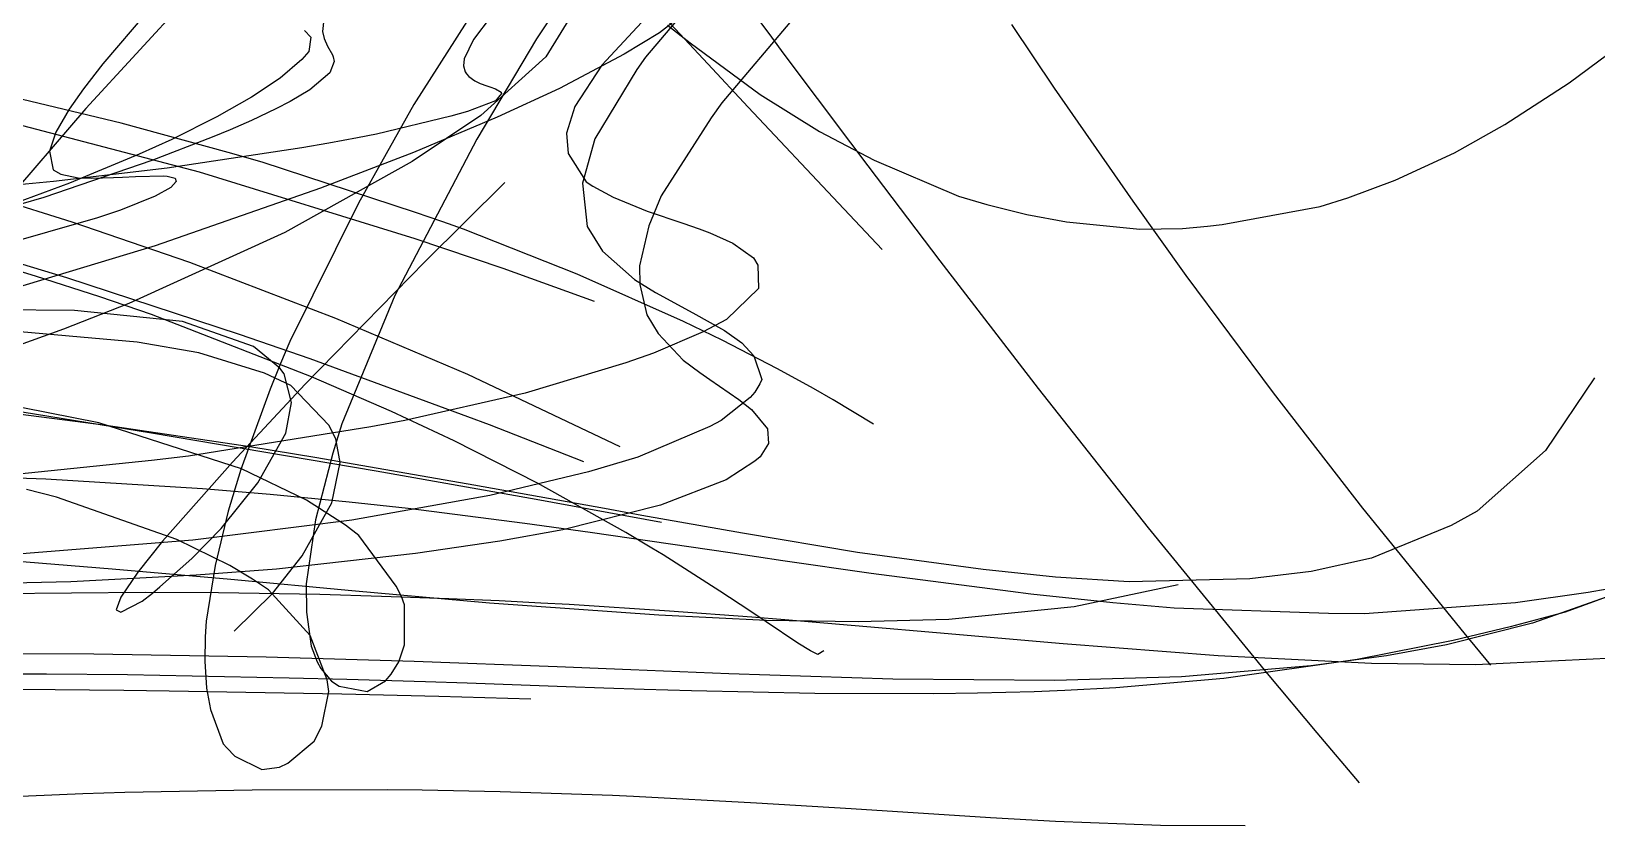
# Model space of a CAD drawing. Header units: metres. Extents: x -233 to 379, y -58 to 1087.
# Drawn here: x -38.68 to -14.63, y -24.96 to -12.75 of the extents above; entities that cross this region are included whole.
import ezdxf

# ---------------------------------------------------------------- set-up
doc = ezdxf.new("R2010")
doc.units = ezdxf.units.M

msp = doc.modelspace()

# ---------------------------------------------------------------- linework, layer by layer
for p, q in [((-29.657, -10.963, -1374.021), (-30.916, -12.867, -1373.044)), ((-31.319, -11.553, -1373.957), (-32.803, -13.876, -1372.983)), ((-36.291, -12.251, -1378.756), (-37.839, -13.94, -1377.908)), ((-28.462, -12.225, -1363.946), (-29.241, -13.149, -1363.15)), ((-27.3, -12.843, -1320.001), (-27.873, -12.073, -1320.939)), ((-36.887, -12.441, -1373.189), (-37.581, -13.251, -1372.173)), ((-34.166, -12.423, -1362.056), (-34.204, -12.752, -1361.279)), ((-30.27, -12.328, -1357.899), (-30.773, -13.143, -1358.797)), ((-29.1, -12.397, -1364.118), (-29.915, -13.274, -1363.129)), ((-28.282, -13.253, -1317.848), (-29.074, -12.406, -1318.995)), ((-28.47, -12.339, -1358.305), (-29.025, -12.775, -1359.13)), ((-34.478, -12.738, -1359.404), (-34.384, -12.841, -1359.469)), ((-31.612, -12.517, -1363.486), (-31.882, -12.876, -1362.993)), ((-28.902, -12.655, -1343.427), (-28.556, -12.929, -1344.161)), ((-26.969, -12.549, -1364.88), (-28.069, -13.853, -1363.876)), ((-22.957, -13.627, -1317.521), (-23.615, -12.648, -1318.281)), ((-34.384, -12.841, -1359.469), (-34.415, -13.061, -1359.839)), ((-34.204, -12.752, -1361.279), (-34.18, -12.86, -1360.98)), ((-34.18, -12.86, -1360.98), (-34.129, -12.98, -1360.64)), ((-34.129, -12.98, -1360.64), (-34.052, -13.115, -1360.312)), ((-31.882, -12.876, -1362.993), (-32.028, -13.174, -1362.521)), ((-30.916, -12.867, -1373.044), (-31.832, -14.409, -1372.154)), ((-29.025, -12.775, -1359.13), (-29.567, -13.103, -1359.732)), ((-28.556, -12.929, -1344.161), (-27.48, -13.72, -1346.273)), ((-27.109, -13.1, -1319.714), (-27.3, -12.843, -1320.001)), ((-34.52, -13.183, -1360.092), (-34.856, -13.473, -1360.715)), ((-34.415, -13.061, -1359.839), (-34.52, -13.183, -1360.092)), ((-34.027, -13.213, -1360.219), (-34.089, -13.387, -1360.284)), ((-34.052, -13.115, -1360.312), (-34.04, -13.145, -1360.271)), ((-34.04, -13.145, -1360.271), (-34.027, -13.213, -1360.219)), ((-32.028, -13.174, -1362.521), (-32.037, -13.283, -1362.321)), ((-30.773, -13.143, -1358.797), (-31.773, -14.043, -1359.895)), ((-29.567, -13.103, -1359.732), (-30.564, -13.629, -1360.695)), ((-29.241, -13.149, -1363.15), (-29.373, -13.336, -1362.979)), ((-26.088, -14.465, -1318.483), (-27.109, -13.1, -1319.714)), ((-15.052, -13.545, -1361.7), (-14.459, -13.101, -1362.294)), ((-37.297, -14.165, -1383.251), (-40.466, -13.402, -1384.185)), ((-37.581, -13.251, -1372.173), (-37.877, -13.634, -1371.594)), ((-34.089, -13.387, -1360.284), (-34.397, -13.651, -1360.71)), ((-32.037, -13.283, -1362.321), (-32.013, -13.374, -1362.144)), ((-32.013, -13.374, -1362.144), (-31.993, -13.405, -1362.079)), ((-31.993, -13.405, -1362.079), (-31.956, -13.446, -1361.993)), ((-31.956, -13.446, -1361.993), (-31.865, -13.513, -1361.858)), ((-29.915, -13.274, -1363.129), (-30.328, -13.907, -1362.334)), ((-29.373, -13.336, -1362.979), (-30.02, -14.404, -1361.975)), ((-27.663, -13.915, -1317.088), (-28.282, -13.253, -1317.848)), ((-37.877, -13.634, -1371.594), (-38.096, -13.949, -1371.049)), ((-34.856, -13.473, -1360.715), (-35.293, -13.763, -1361.363)), ((-34.397, -13.651, -1360.71), (-34.701, -13.829, -1361.091)), ((-31.865, -13.513, -1361.858), (-31.781, -13.552, -1361.79)), ((-31.781, -13.552, -1361.79), (-31.68, -13.589, -1361.751)), ((-31.68, -13.589, -1361.751), (-31.634, -13.604, -1361.751)), ((-31.634, -13.604, -1361.751), (-31.546, -13.636, -1361.78)), ((-31.546, -13.636, -1361.78), (-31.459, -13.686, -1361.905)), ((-30.564, -13.629, -1360.695), (-31.523, -14.073, -1361.519)), ((-31.459, -13.686, -1361.905), (-31.452, -13.709, -1361.992)), ((-21.752, -15.361, -1316.498), (-22.957, -13.627, -1317.521)), ((-16.038, -14.185, -1360.705), (-15.052, -13.545, -1361.7)), ((-37.839, -13.94, -1377.908), (-39.127, -15.433, -1376.968)), ((-35.293, -13.763, -1361.363), (-35.827, -14.066, -1362.064)), ((-34.92, -13.941, -1361.349), (-35.297, -14.121, -1361.778)), ((-34.701, -13.829, -1361.091), (-34.92, -13.941, -1361.349)), ((-32.803, -13.876, -1372.983), (-33.653, -15.391, -1372.265)), ((-31.545, -13.819, -1362.443), (-31.974, -13.986, -1363.183)), ((-31.452, -13.709, -1361.992), (-31.545, -13.819, -1362.443)), ((-30.328, -13.907, -1362.334), (-30.453, -14.315, -1361.772)), ((-28.069, -13.853, -1363.876), (-28.233, -14.081, -1363.69)), ((-26.277, -15.394, -1315.792), (-27.663, -13.915, -1317.088)), ((-27.48, -13.72, -1346.273), (-26.569, -14.289, -1347.844)), ((-38.096, -13.949, -1371.049), (-38.299, -14.301, -1370.338)), ((-35.651, -14.615, -1382.81), (-37.297, -14.165, -1383.251)), ((-35.827, -14.066, -1362.064), (-36.517, -14.413, -1362.898)), ((-35.297, -14.121, -1361.778), (-35.624, -14.265, -1362.138)), ((-32.232, -14.058, -1363.51), (-33.375, -14.332, -1364.792)), ((-31.773, -14.043, -1359.895), (-32.827, -14.753, -1360.843)), ((-31.523, -14.073, -1361.519), (-32.804, -14.613, -1362.549)), ((-31.974, -13.986, -1363.183), (-32.232, -14.058, -1363.51)), ((-28.233, -14.081, -1363.69), (-29, -15.28, -1362.681)), ((-16.813, -14.618, -1359.914), (-16.038, -14.185, -1360.705)), ((-36.095, -14.917, -1379.105), (-38.805, -14.205, -1379.915)), ((-38.299, -14.301, -1370.338), (-38.398, -14.596, -1369.594)), ((-36.517, -14.413, -1362.898), (-37.021, -14.641, -1363.474)), ((-35.901, -14.379, -1362.436), (-36.827, -14.739, -1363.406)), ((-35.624, -14.265, -1362.138), (-35.901, -14.379, -1362.436)), ((-33.664, -14.389, -1365.077), (-34.108, -14.47, -1365.503)), ((-33.375, -14.332, -1364.792), (-33.664, -14.389, -1365.077)), ((-31.832, -14.409, -1372.154), (-33.091, -16.811, -1370.59)), ((-30.453, -14.315, -1361.772), (-30.429, -14.632, -1361.304)), ((-30.02, -14.404, -1361.975), (-30.21, -15.084, -1361.279)), ((-26.569, -14.289, -1347.844), (-25.731, -14.733, -1349.17)), ((-38.398, -14.596, -1369.594), (-38.341, -14.88, -1368.594)), ((-37.021, -14.641, -1363.474), (-38.091, -15.087, -1364.651)), ((-34.52, -14.541, -1365.889), (-36.59, -14.856, -1367.769)), ((-35.132, -14.764, -1382.677), (-35.651, -14.615, -1382.81)), ((-34.108, -14.47, -1365.503), (-34.52, -14.541, -1365.889)), ((-32.804, -14.613, -1362.549), (-34.237, -15.163, -1363.64)), ((-30.429, -14.632, -1361.304), (-30.153, -15.063, -1360.632)), ((-25.821, -14.821, -1318.198), (-26.088, -14.465, -1318.483)), ((-17.725, -15.038, -1358.968), (-16.813, -14.618, -1359.914)), ((-36.827, -14.739, -1363.406), (-38.487, -15.304, -1365.077)), ((-38.341, -14.88, -1368.594), (-38.223, -14.945, -1368.194)), ((-36.59, -14.856, -1367.769), (-38.336, -15.06, -1369.287)), ((-32.775, -15.535, -1382.148), (-35.132, -14.764, -1382.677)), ((-32.827, -14.753, -1360.843), (-34.78, -15.843, -1362.429)), ((-24.715, -16.282, -1317.264), (-25.821, -14.821, -1318.198)), ((-25.731, -14.733, -1349.17), (-24.431, -15.284, -1351.068)), ((-38.049, -15.686, -1376.887), (-40.111, -15.038, -1377.559)), ((-38.091, -15.087, -1364.651), (-39.483, -15.6, -1366.117)), ((-38.336, -15.06, -1369.287), (-39.43, -15.163, -1370.227)), ((-38.223, -14.945, -1368.194), (-37.96, -15.002, -1367.614)), ((-37.96, -15.002, -1367.614), (-37.745, -15.009, -1367.304)), ((-37.745, -15.009, -1367.304), (-37.415, -15, -1366.944)), ((-37.415, -15, -1366.944), (-37.277, -14.992, -1366.836)), ((-37.277, -14.992, -1366.836), (-37.077, -14.982, -1366.706)), ((-37.077, -14.982, -1366.706), (-36.639, -14.972, -1366.544)), ((-36.639, -14.972, -1366.544), (-36.588, -14.978, -1366.558)), ((-36.588, -14.978, -1366.558), (-36.469, -15.011, -1366.648)), ((-36.451, -15.058, -1366.788), (-36.534, -15.153, -1367.078)), ((-36.469, -15.011, -1366.648), (-36.451, -15.058, -1366.788)), ((-32.782, -15.94, -1378.32), (-36.095, -14.917, -1379.105)), ((-31.405, -15.074, -1371.752), (-32.626, -16.291, -1370.942)), ((-30.21, -15.084, -1361.279), (-30.14, -15.753, -1360.559)), ((-30.153, -15.063, -1360.632), (-30.053, -15.13, -1360.527)), ((-30.053, -15.13, -1360.527), (-29.738, -15.303, -1360.263)), ((-18.451, -15.311, -1358.203), (-17.725, -15.038, -1358.968)), ((-38.487, -15.304, -1365.077), (-39.197, -15.513, -1365.77)), ((-36.772, -15.286, -1367.482), (-37.307, -15.502, -1368.15)), ((-34.237, -15.163, -1363.64), (-36.777, -16.047, -1365.499)), ((-36.534, -15.153, -1367.078), (-36.772, -15.286, -1367.482)), ((-33.653, -15.391, -1372.265), (-34.706, -17.519, -1371.151)), ((-29.738, -15.303, -1360.263), (-29.215, -15.515, -1359.989)), ((-29, -15.28, -1362.681), (-29.19, -15.74, -1362.265)), ((-24.431, -15.284, -1351.068), (-24, -15.416, -1351.652)), ((-20.934, -16.505, -1315.975), (-21.752, -15.361, -1316.498)), ((-18.877, -15.447, -1357.747), (-18.451, -15.311, -1358.203)), ((-37.658, -15.618, -1368.518), (-39.208, -16.06, -1369.991)), ((-37.307, -15.502, -1368.15), (-37.658, -15.618, -1368.518)), ((-32.357, -15.68, -1382.062), (-32.775, -15.535, -1382.148)), ((-29.215, -15.515, -1359.989), (-28.667, -15.7, -1359.855)), ((-25.604, -16.108, -1315.277), (-26.277, -15.394, -1315.792)), ((-24, -15.416, -1351.652), (-23.385, -15.57, -1352.46)), ((-23.385, -15.57, -1352.46), (-22.776, -15.681, -1353.234)), ((-20.382, -15.722, -1356.078), (-18.877, -15.447, -1357.747)), ((-38.13, -16.542, -1385.248), (-40.701, -15.764, -1386.894)), ((-36.242, -16.307, -1376.367), (-38.049, -15.686, -1376.887)), ((-34.78, -15.843, -1362.429), (-37.179, -16.936, -1364.226)), ((-32.036, -15.795, -1381.997), (-32.357, -15.68, -1382.062)), ((-30.291, -16.483, -1381.709), (-32.036, -15.795, -1381.997)), ((-30.14, -15.753, -1360.559), (-29.9, -16.133, -1360.149)), ((-29.19, -15.74, -1362.265), (-29.336, -16.356, -1361.689)), ((-28.667, -15.7, -1359.855), (-28.419, -15.786, -1359.846)), ((-28.419, -15.786, -1359.846), (-28.252, -15.851, -1359.861)), ((-28.252, -15.851, -1359.861), (-27.902, -16.01, -1359.946)), ((-22.776, -15.681, -1353.234), (-21.647, -15.791, -1354.617)), ((-21.647, -15.791, -1354.617), (-20.992, -15.781, -1355.384)), ((-20.992, -15.781, -1355.384), (-20.609, -15.749, -1355.821)), ((-20.609, -15.749, -1355.821), (-20.382, -15.722, -1356.078)), ((-36.777, -16.047, -1365.499), (-40.251, -17.098, -1367.956)), ((-31.428, -16.398, -1378.052), (-32.782, -15.94, -1378.32)), ((-27.902, -16.01, -1359.946), (-27.585, -16.234, -1360.173)), ((-38.615, -16.516, -1383.841), (-39.282, -16.313, -1384.042)), ((-34, -17.164, -1375.832), (-36.242, -16.307, -1376.367)), ((-32.626, -16.291, -1370.942), (-34.468, -18.176, -1369.448)), ((-29.9, -16.133, -1360.149), (-29.409, -16.569, -1359.717)), ((-27.585, -16.234, -1360.173), (-27.516, -16.345, -1360.328)), ((-27.516, -16.345, -1360.328), (-27.506, -16.703, -1360.906)), ((-23.203, -18.244, -1316.398), (-24.715, -16.282, -1317.264)), ((-37.627, -16.835, -1383.555), (-38.615, -16.516, -1383.841)), ((-35.477, -17.412, -1383.578), (-38.13, -16.542, -1385.248)), ((-30.025, -16.906, -1377.821), (-31.428, -16.398, -1378.052)), ((-28.658, -17.215, -1381.527), (-30.291, -16.483, -1381.709)), ((-29.409, -16.569, -1359.717), (-29.086, -16.766, -1359.57)), ((-29.336, -16.356, -1361.689), (-29.331, -16.646, -1361.409)), ((-19.594, -18.311, -1315.413), (-20.934, -16.505, -1315.975)), ((-33.091, -16.811, -1370.59), (-33.907, -18.786, -1369.057)), ((-29.331, -16.646, -1361.409), (-29.219, -17.111, -1360.96)), ((-29.086, -16.766, -1359.57), (-28.513, -17.079, -1359.431)), ((-27.506, -16.703, -1360.906), (-27.995, -17.182, -1361.862)), ((-38.012, -17.043, -1358.297), (-39.691, -17.03, -1359.106)), ((-37.179, -16.936, -1364.226), (-38.185, -17.328, -1364.951)), ((-36.356, -17.215, -1357.592), (-38.012, -17.043, -1358.297)), ((-36.832, -17.106, -1383.333), (-37.627, -16.835, -1383.555)), ((-37.051, -17.531, -1358.815), (-39.678, -17.296, -1360.012)), ((-34.373, -18.065, -1382.724), (-36.832, -17.106, -1383.333)), ((-35.263, -17.597, -1357.245), (-36.356, -17.215, -1357.592)), ((-31.972, -18.025, -1375.468), (-34, -17.164, -1375.832)), ((-29.219, -17.111, -1360.96), (-29.049, -17.395, -1360.695)), ((-28.062, -17.502, -1381.483), (-28.658, -17.215, -1381.527)), ((-28.513, -17.079, -1359.431), (-28.028, -17.35, -1359.457)), ((-27.995, -17.182, -1361.862), (-28.356, -17.373, -1362.307)), ((-38.185, -17.328, -1364.951), (-38.992, -17.624, -1365.526)), ((-36.104, -17.693, -1358.423), (-37.051, -17.531, -1358.815)), ((-34.394, -17.784, -1382.905), (-35.477, -17.412, -1383.578)), ((-34.706, -17.519, -1371.151), (-34.848, -17.857, -1370.954)), ((-28.356, -17.373, -1362.307), (-29.119, -17.701, -1363.133)), ((-29.049, -17.395, -1360.695), (-28.665, -17.805, -1360.353)), ((-27.215, -17.939, -1381.457), (-28.062, -17.502, -1381.483)), ((-28.028, -17.35, -1359.457), (-27.762, -17.541, -1359.571)), ((-27.762, -17.541, -1359.571), (-27.576, -17.738, -1359.758)), ((-35.096, -18.006, -1358.059), (-36.104, -17.693, -1358.423)), ((-34.86, -17.932, -1357.199), (-35.263, -17.597, -1357.245)), ((-31.969, -18.676, -1381.434), (-34.394, -17.784, -1382.905)), ((-29.119, -17.701, -1363.133), (-29.545, -17.849, -1363.547)), ((-27.576, -17.738, -1359.758), (-27.456, -18.103, -1360.241)), ((-34.692, -18.195, -1357.936), (-35.096, -18.006, -1358.059)), ((-34.848, -17.857, -1370.954), (-35.007, -18.255, -1370.716)), ((-34.793, -18.015, -1357.202), (-34.86, -17.932, -1357.199)), ((-34.68, -18.46, -1357.341), (-34.793, -18.015, -1357.202)), ((-29.633, -19.141, -1375.241), (-31.972, -18.025, -1375.468)), ((-29.545, -17.849, -1363.547), (-31.09, -18.313, -1364.962)), ((-28.665, -17.805, -1360.353), (-28.406, -17.999, -1360.238)), ((-28.406, -17.999, -1360.238), (-28.252, -18.106, -1360.199)), ((-26.661, -18.243, -1381.464), (-27.215, -17.939, -1381.457)), ((-34.468, -18.176, -1369.448), (-35.588, -19.374, -1368.212)), ((-35.007, -18.255, -1370.716), (-35.459, -19.487, -1369.943)), ((-34.106, -18.804, -1357.874), (-34.692, -18.195, -1357.936)), ((-33.145, -18.596, -1382.456), (-34.373, -18.065, -1382.724)), ((-28.252, -18.106, -1360.199), (-27.81, -18.41, -1360.164)), ((-27.483, -18.17, -1360.355), (-27.562, -18.299, -1360.588)), ((-27.456, -18.103, -1360.241), (-27.483, -18.17, -1360.355)), ((-26.358, -18.416, -1381.477), (-26.661, -18.243, -1381.464)), ((-21.513, -20.384, -1315.852), (-23.203, -18.244, -1316.398)), ((-14.664, -18.077, -1378.545), (-15.416, -19.195, -1378.026)), ((-37.525, -18.811, -1380.951), (-40.261, -18.458, -1382.415)), ((-36.831, -18.929, -1379.506), (-39.854, -18.441, -1381.268)), ((-37.639, -18.769, -1361.603), (-39.741, -18.354, -1362.278)), ((-34.768, -18.929, -1357.598), (-34.68, -18.46, -1357.341)), ((-31.09, -18.313, -1364.962), (-32.939, -18.735, -1366.525)), ((-27.635, -18.381, -1360.745), (-28.078, -18.736, -1361.492)), ((-27.81, -18.41, -1360.164), (-27.613, -18.568, -1360.231)), ((-27.562, -18.299, -1360.588), (-27.635, -18.381, -1360.745)), ((-25.739, -18.79, -1381.54), (-26.358, -18.416, -1381.477)), ((-18.222, -20.085, -1315.118), (-19.594, -18.311, -1315.413)), ((-32.939, -18.735, -1366.525), (-33.463, -18.832, -1366.952)), ((-32.18, -19.045, -1382.269), (-33.145, -18.596, -1382.456)), ((-31.638, -18.801, -1381.236), (-31.969, -18.676, -1381.434)), ((-28.078, -18.736, -1361.492), (-28.253, -18.827, -1361.715)), ((-27.613, -18.568, -1360.231), (-27.367, -18.865, -1360.48)), ((-35.447, -19.479, -1361.007), (-37.639, -18.769, -1361.603)), ((-35.321, -19.142, -1379.885), (-37.525, -18.811, -1380.951)), ((-33.377, -19.513, -1377.513), (-36.831, -18.929, -1379.506)), ((-33.463, -18.832, -1366.952), (-36.263, -19.282, -1369.209)), ((-35.195, -19.694, -1358.224), (-34.768, -18.929, -1357.598)), ((-33.999, -19.014, -1357.898), (-34.106, -18.804, -1357.874)), ((-33.907, -18.786, -1369.057), (-34.047, -19.238, -1368.649)), ((-30.191, -19.369, -1380.387), (-31.638, -18.801, -1381.236)), ((-28.253, -18.827, -1361.715), (-29.357, -19.297, -1362.961)), ((-27.367, -18.865, -1360.48), (-27.354, -19.09, -1360.796)), ((-34.29, -19.308, -1379.419), (-35.321, -19.142, -1379.885)), ((-34.047, -19.238, -1368.649), (-34.312, -20.262, -1367.655)), ((-33.934, -19.38, -1358), (-33.999, -19.014, -1357.898)), ((-30.899, -19.696, -1382.069), (-32.18, -19.045, -1382.269)), ((-27.354, -19.09, -1360.796), (-27.482, -19.293, -1361.163)), ((-15.416, -19.195, -1378.026), (-16.464, -20.127, -1377.495)), ((-36.83, -19.349, -1369.66), (-38.92, -19.563, -1371.323)), ((-36.263, -19.282, -1369.209), (-36.83, -19.349, -1369.66)), ((-35.588, -19.374, -1368.212), (-36.662, -20.59, -1366.565)), ((-34.448, -19.957, -1360.788), (-35.447, -19.479, -1361.007)), ((-31.878, -19.727, -1378.461), (-34.29, -19.308, -1379.419)), ((-34.063, -20.003, -1358.31), (-33.934, -19.38, -1358)), ((-29.357, -19.297, -1362.961), (-30.119, -19.524, -1363.69)), ((-27.56, -19.36, -1361.302), (-28.004, -19.645, -1361.958)), ((-27.482, -19.293, -1361.163), (-27.56, -19.36, -1361.302)), ((-38.454, -19.635, -1381.272), (-40.457, -19.569, -1382.593)), ((-36.047, -19.786, -1379.741), (-38.454, -19.635, -1381.272)), ((-35.763, -20.395, -1359.022), (-35.195, -19.694, -1358.224)), ((-35.459, -19.487, -1369.943), (-35.651, -20.129, -1369.501)), ((-30.921, -19.948, -1376.108), (-33.377, -19.513, -1377.513)), ((-30.119, -19.524, -1363.69), (-31.635, -19.89, -1365.043)), ((-29.543, -20.459, -1381.943), (-30.899, -19.696, -1382.069)), ((-28.004, -19.645, -1361.958), (-29.01, -20.038, -1363.072)), ((-38.289, -19.911, -1364.29), (-38.753, -19.797, -1364.432)), ((-36.442, -20.564, -1363.779), (-38.289, -19.911, -1364.29)), ((-35.009, -19.871, -1379.101), (-36.047, -19.786, -1379.741)), ((-33.792, -19.99, -1378.374), (-35.009, -19.871, -1379.101)), ((-33.853, -20.343, -1360.693), (-34.448, -19.957, -1360.788)), ((-31.635, -19.89, -1365.043), (-33.754, -20.269, -1366.812)), ((-29.873, -20.09, -1377.786), (-31.878, -19.727, -1378.461)), ((-28.996, -20.302, -1375.016), (-30.921, -19.948, -1376.108)), ((-35.651, -20.129, -1369.501), (-35.854, -20.965, -1368.886)), ((-34.514, -20.815, -1358.951), (-34.063, -20.003, -1358.31)), ((-32.887, -20.089, -1377.85), (-33.792, -19.99, -1378.374)), ((-31.096, -20.317, -1376.875), (-32.887, -20.089, -1377.85)), ((-29.01, -20.038, -1363.072), (-30.512, -20.416, -1364.452)), ((-29.297, -20.194, -1377.609), (-29.873, -20.09, -1377.786)), ((-27.754, -20.469, -1377.201), (-29.297, -20.194, -1377.609)), ((-16.666, -22, -1315.077), (-18.222, -20.085, -1315.118)), ((-16.464, -20.127, -1377.495), (-16.867, -20.35, -1377.342)), ((-36.209, -20.856, -1359.711), (-35.763, -20.395, -1359.022)), ((-33.754, -20.269, -1366.812), (-36.194, -20.575, -1368.766)), ((-34.312, -20.262, -1367.655), (-34.453, -21.244, -1366.545)), ((-33.646, -20.503, -1360.669), (-33.853, -20.343, -1360.693)), ((-30.512, -20.416, -1364.452), (-31.48, -20.591, -1365.265)), ((-30.09, -20.455, -1376.356), (-31.096, -20.317, -1376.875)), ((-19.684, -22.624, -1315.662), (-21.513, -20.384, -1315.852)), ((-16.867, -20.35, -1377.342), (-18.089, -20.853, -1376.958)), ((-36.194, -20.575, -1368.766), (-39.08, -20.803, -1371.036)), ((-36.662, -20.59, -1366.565), (-37.039, -21.065, -1365.621)), ((-35.627, -20.966, -1363.579), (-36.442, -20.564, -1363.779)), ((-33.07, -21.281, -1360.751), (-33.646, -20.503, -1360.669)), ((-31.48, -20.591, -1365.265), (-32.776, -20.781, -1366.316)), ((-27.939, -20.77, -1375.355), (-30.09, -20.455, -1376.356)), ((-29.142, -20.696, -1381.922), (-29.543, -20.459, -1381.943)), ((-25.985, -20.763, -1376.841), (-27.754, -20.469, -1377.201)), ((-37.434, -21.019, -1379.517), (-39.487, -20.853, -1380.539)), ((-36.701, -21.294, -1360.64), (-36.209, -20.856, -1359.711)), ((-34.97, -21.395, -1359.595), (-34.514, -20.815, -1358.951)), ((-32.776, -20.781, -1366.316), (-34.913, -21.019, -1368.003)), ((-28.968, -20.801, -1381.916), (-29.142, -20.696, -1381.922)), ((-28.098, -21.356, -1381.957), (-28.968, -20.801, -1381.916)), ((-27.132, -20.89, -1375.006), (-27.939, -20.77, -1375.355)), ((-25.773, -21.088, -1374.469), (-27.132, -20.89, -1375.006)), ((-24.052, -21.027, -1376.591), (-25.985, -20.763, -1376.841)), ((-18.089, -20.853, -1376.958), (-19.016, -21.058, -1376.761)), ((-12.842, -20.846, -1370.475), (-15.113, -21.679, -1370.323)), ((-36.143, -21.112, -1368.955), (-38.07, -21.215, -1370.443)), ((-35.614, -21.18, -1378.706), (-37.434, -21.019, -1379.517)), ((-37.039, -21.065, -1365.621), (-37.3, -21.449, -1364.54)), ((-34.913, -21.019, -1368.003), (-36.143, -21.112, -1368.955)), ((-35.854, -20.965, -1368.886), (-35.991, -21.821, -1368.188)), ((-35.277, -21.174, -1363.501), (-35.627, -20.966, -1363.579)), ((-23.636, -21.366, -1373.758), (-25.773, -21.088, -1374.469)), ((-22.941, -21.142, -1376.512), (-24.052, -21.027, -1376.591)), ((-21.812, -21.216, -1376.491), (-22.941, -21.142, -1376.512)), ((-19.016, -21.058, -1376.761), (-19.957, -21.168, -1376.625)), ((-38.07, -21.215, -1370.443), (-41.051, -21.283, -1372.745)), ((-36.927, -21.38, -1383.575), (-40.192, -21.406, -1385.89)), ((-36.973, -21.511, -1361.263), (-36.817, -21.39, -1360.888)), ((-35.802, -21.385, -1382.785), (-36.927, -21.38, -1383.575)), ((-36.817, -21.39, -1360.888), (-36.701, -21.294, -1360.64)), ((-34.246, -21.412, -1381.706), (-35.802, -21.385, -1382.785)), ((-33.753, -21.352, -1377.976), (-35.614, -21.18, -1378.706)), ((-35.561, -21.976, -1360.595), (-34.97, -21.395, -1359.595)), ((-35.036, -21.338, -1363.451), (-35.277, -21.174, -1363.501)), ((-34.392, -22.038, -1363.374), (-35.036, -21.338, -1363.451)), ((-34.453, -21.244, -1366.545), (-34.452, -21.679, -1365.956)), ((-31.638, -21.542, -1377.284), (-33.753, -21.352, -1377.976)), ((-32.992, -21.44, -1360.789), (-33.07, -21.281, -1360.751)), ((-27.639, -21.661, -1382.026), (-28.098, -21.356, -1381.957)), ((-23.32, -21.404, -1373.661), (-23.636, -21.366, -1373.758)), ((-21.061, -21.263, -1376.354), (-22.654, -21.598, -1376.173)), ((-19.957, -21.168, -1376.625), (-21.812, -21.216, -1376.491)), ((-14.76, -21.38, -1372.472), (-15.874, -21.537, -1372.481)), ((-14.208, -21.354, -1375.866), (-15.617, -21.853, -1375.617)), ((-14.178, -21.274, -1372.484), (-14.76, -21.38, -1372.472)), ((-37.3, -21.449, -1364.54), (-37.375, -21.644, -1363.537)), ((-37.3, -21.683, -1362.604), (-36.973, -21.511, -1361.263)), ((-33.296, -21.438, -1381.056), (-34.246, -21.412, -1381.706)), ((-32.263, -21.475, -1380.359), (-33.296, -21.438, -1381.056)), ((-32.944, -21.568, -1360.827), (-32.992, -21.44, -1360.789)), ((-32.945, -22.183, -1361.199), (-32.944, -21.568, -1360.827)), ((-31.491, -21.509, -1379.845), (-32.263, -21.475, -1380.359)), ((-29.039, -21.73, -1376.652), (-31.638, -21.542, -1377.284)), ((-30.849, -21.542, -1379.423), (-31.491, -21.509, -1379.845)), ((-30.415, -21.565, -1379.14), (-30.849, -21.542, -1379.423)), ((-28.874, -21.665, -1378.165), (-30.415, -21.565, -1379.14)), ((-22.654, -21.598, -1376.173), (-24.58, -21.796, -1376.122)), ((-22.06, -21.538, -1373.318), (-23.32, -21.404, -1373.661)), ((-21.118, -21.62, -1373.094), (-22.06, -21.538, -1373.318)), ((-18.751, -21.703, -1372.698), (-21.118, -21.62, -1373.094)), ((-15.874, -21.537, -1372.481), (-18.197, -21.705, -1372.626)), ((-37.375, -21.644, -1363.537), (-37.3, -21.683, -1362.604)), ((-35.991, -21.821, -1368.188), (-36.007, -22.063, -1367.969)), ((-34.452, -21.679, -1365.956), (-34.378, -22.205, -1365.125)), ((-27.386, -21.807, -1376.364), (-29.039, -21.73, -1376.652)), ((-27.608, -21.759, -1377.393), (-28.874, -21.665, -1378.165)), ((-27.386, -21.832, -1382.085), (-27.639, -21.661, -1382.026)), ((-27.1, -21.799, -1377.089), (-27.608, -21.759, -1377.393)), ((-25.977, -21.83, -1376.201), (-27.386, -21.807, -1376.364)), ((-26.9, -22.157, -1382.319), (-27.386, -21.832, -1382.085)), ((-25.839, -21.905, -1376.362), (-27.1, -21.799, -1377.089)), ((-24.58, -21.796, -1376.122), (-25.977, -21.83, -1376.201)), ((-18.197, -21.705, -1372.626), (-18.751, -21.703, -1372.698)), ((-15.617, -21.853, -1375.617), (-16.937, -22.185, -1375.465)), ((-15.113, -21.679, -1370.323), (-15.956, -21.909, -1370.32)), ((-36.007, -22.063, -1367.969), (-36.014, -22.433, -1367.615)), ((-34.133, -22.724, -1363.448), (-34.392, -22.038, -1363.374)), ((-24.77, -21.998, -1375.772), (-25.839, -21.905, -1376.362)), ((-22.827, -22.17, -1374.778), (-24.77, -21.998, -1375.772)), ((-16.836, -22.118, -1370.343), (-18.308, -22.41, -1370.433)), ((-15.956, -21.909, -1370.32), (-16.836, -22.118, -1370.343)), ((-16.254, -22.496, -1315.099), (-16.666, -22, -1315.077)), ((-37.715, -22.327, -1380.97), (-40.521, -22.313, -1382.494)), ((-35.067, -22.375, -1379.643), (-37.715, -22.327, -1380.97)), ((-34.378, -22.205, -1365.125), (-34.288, -22.446, -1364.643)), ((-33.031, -22.443, -1361.447), (-32.945, -22.183, -1361.199)), ((-26.706, -22.275, -1382.481), (-26.9, -22.157, -1382.319)), ((-26.627, -22.317, -1382.572), (-26.706, -22.275, -1382.481)), ((-26.592, -22.334, -1382.621), (-26.627, -22.317, -1382.572)), ((-26.5, -22.278, -1383.02), (-26.592, -22.334, -1382.621)), ((-20.444, -22.355, -1373.703), (-22.827, -22.17, -1374.778)), ((-18.086, -22.471, -1372.807), (-20.444, -22.355, -1373.703)), ((-17.859, -22.351, -1375.407), (-19.02, -22.508, -1375.381)), ((-16.937, -22.185, -1375.465), (-17.859, -22.351, -1375.407)), ((-36.014, -22.433, -1367.615), (-35.987, -22.851, -1367.178)), ((-32.797, -22.442, -1378.606), (-35.067, -22.375, -1379.643)), ((-34.288, -22.446, -1364.643), (-34.229, -22.548, -1364.4)), ((-34.229, -22.548, -1364.4), (-34.068, -22.744, -1363.836)), ((-33.147, -22.633, -1361.702), (-33.031, -22.443, -1361.447)), ((-30.598, -22.524, -1377.711), (-32.797, -22.442, -1378.606)), ((-29.469, -22.57, -1377.29), (-30.598, -22.524, -1377.711)), ((-27.963, -22.632, -1376.786), (-29.469, -22.57, -1377.29)), ((-19.02, -22.508, -1375.381), (-21.008, -22.676, -1375.447)), ((-18.308, -22.41, -1370.433), (-20.357, -22.703, -1370.67)), ((-16.492, -22.493, -1372.298), (-18.086, -22.471, -1372.807)), ((-14.367, -22.39, -1371.779), (-16.492, -22.493, -1372.298)), ((-38.446, -22.636, -1378.956), (-40.051, -22.632, -1380.079)), ((-37.202, -22.646, -1378.107), (-38.446, -22.636, -1378.956)), ((-34.716, -22.694, -1376.505), (-37.202, -22.646, -1378.107)), ((-33.828, -22.717, -1375.956), (-34.716, -22.694, -1376.505)), ((-34.106, -22.899, -1363.485), (-34.133, -22.724, -1363.448)), ((-34.068, -22.744, -1363.836), (-33.949, -22.821, -1363.495)), ((-33.949, -22.821, -1363.495), (-33.52, -22.9, -1362.449)), ((-32.623, -22.754, -1375.245), (-33.828, -22.717, -1375.956)), ((-33.52, -22.9, -1362.449), (-33.238, -22.739, -1361.887)), ((-33.238, -22.739, -1361.887), (-33.147, -22.633, -1361.702)), ((-31.979, -22.775, -1374.879), (-32.623, -22.754, -1375.245)), ((-30.459, -22.829, -1374.07), (-31.979, -22.775, -1374.879)), ((-29.883, -22.849, -1373.778), (-30.459, -22.829, -1374.07)), ((-25.44, -22.714, -1376.114), (-27.963, -22.632, -1376.786)), ((-22.952, -22.733, -1375.658), (-25.44, -22.714, -1376.114)), ((-21.008, -22.676, -1375.447), (-22.952, -22.733, -1375.658)), ((-20.357, -22.703, -1370.67), (-22.015, -22.846, -1370.974)), ((-18.924, -23.536, -1315.668), (-19.684, -22.624, -1315.662)), ((-37.256, -22.886, -1384.003), (-38.837, -22.87, -1384.907)), ((-36.557, -22.895, -1383.61), (-37.256, -22.886, -1384.003)), ((-33.908, -22.944, -1382.184), (-36.557, -22.895, -1383.61)), ((-35.987, -22.851, -1367.178), (-35.927, -23.176, -1366.795)), ((-34.213, -23.435, -1363.717), (-34.106, -22.899, -1363.485)), ((-32.417, -22.98, -1381.417), (-33.908, -22.944, -1382.184)), ((-31.003, -23.021, -1380.72), (-32.417, -22.98, -1381.417)), ((-29.263, -22.87, -1373.476), (-29.883, -22.849, -1373.778)), ((-28.537, -22.893, -1373.138), (-29.263, -22.87, -1373.476)), ((-26.638, -22.934, -1372.361), (-28.537, -22.893, -1373.138)), ((-24.811, -22.936, -1371.732), (-26.638, -22.934, -1372.361)), ((-24.142, -22.927, -1371.525), (-24.811, -22.936, -1371.732)), ((-23.27, -22.904, -1371.281), (-24.142, -22.927, -1371.525)), ((-22.799, -22.886, -1371.158), (-23.27, -22.904, -1371.281)), ((-22.015, -22.846, -1370.974), (-22.799, -22.886, -1371.158)), ((-35.927, -23.176, -1366.795), (-35.728, -23.704, -1366.054)), ((-34.33, -23.666, -1363.873), (-34.213, -23.435, -1363.717)), ((-18.275, -24.304, -1315.717), (-18.924, -23.536, -1315.668)), ((-35.728, -23.704, -1366.054), (-35.676, -23.769, -1365.926)), ((-35.676, -23.769, -1365.926), (-35.552, -23.894, -1365.652)), ((-34.734, -24.001, -1364.365), (-34.33, -23.666, -1363.873)), ((-35.552, -23.894, -1365.652), (-35.137, -24.102, -1364.904)), ((-34.864, -24.063, -1364.527), (-34.734, -24.001, -1364.365)), ((-35.137, -24.102, -1364.904), (-34.864, -24.063, -1364.527)), ((-37.885, -24.476, -1384.419), (-40.713, -24.59, -1386.215)), ((-37.24, -24.455, -1384.02), (-37.885, -24.476, -1384.419)), ((-35.282, -24.417, -1382.855), (-37.24, -24.455, -1384.02)), ((-33.212, -24.415, -1381.697), (-35.282, -24.417, -1382.855)), ((-32.675, -24.42, -1381.405), (-33.212, -24.415, -1381.697)), ((-31.472, -24.442, -1380.78), (-32.675, -24.42, -1381.405)), ((-29.751, -24.502, -1379.948), (-31.472, -24.442, -1380.78)), ((-29.426, -24.515, -1379.796), (-29.751, -24.502, -1379.948)), ((-27.535, -24.616, -1378.991), (-29.426, -24.515, -1379.796)), ((-26.083, -24.706, -1378.441), (-27.535, -24.616, -1378.991)), ((-23.942, -24.842, -1377.77), (-26.083, -24.706, -1378.441)), ((-22.943, -24.9, -1377.505), (-23.942, -24.842, -1377.77)), ((-21.328, -24.961, -1377.171), (-22.943, -24.9, -1377.505)), ((-20.031, -24.965, -1376.982), (-21.328, -24.961, -1377.171))]:
    msp.add_line(p, q)

doc.saveas('drawing.dxf')
